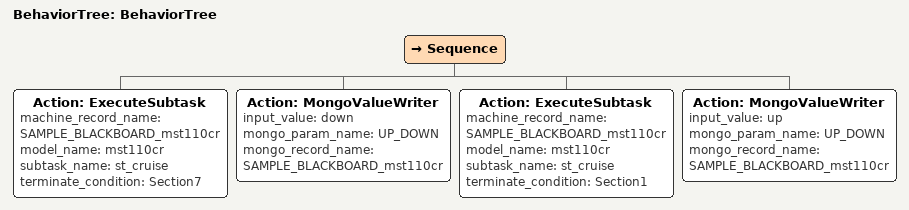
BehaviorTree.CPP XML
<?xml version="1.0"?>
<root main_tree_to_execute="BehaviorTree">
    <BehaviorTree ID="BehaviorTree">
        <Sequence>
            <Action ID="ExecuteSubtask" machine_record_name="SAMPLE_BLACKBOARD_mst110cr" model_name="mst110cr" subtask_name="st_cruise" terminate_condition="Section7"/>
            <Action ID="MongoValueWriter" input_value="down" mongo_param_name="UP_DOWN" mongo_record_name="SAMPLE_BLACKBOARD_mst110cr"/>
            <Action ID="ExecuteSubtask" machine_record_name="SAMPLE_BLACKBOARD_mst110cr" model_name="mst110cr" subtask_name="st_cruise" terminate_condition="Section1"/>
            <Action ID="MongoValueWriter" input_value="up" mongo_param_name="UP_DOWN" mongo_record_name="SAMPLE_BLACKBOARD_mst110cr"/>
        </Sequence>
    </BehaviorTree>
</root>
